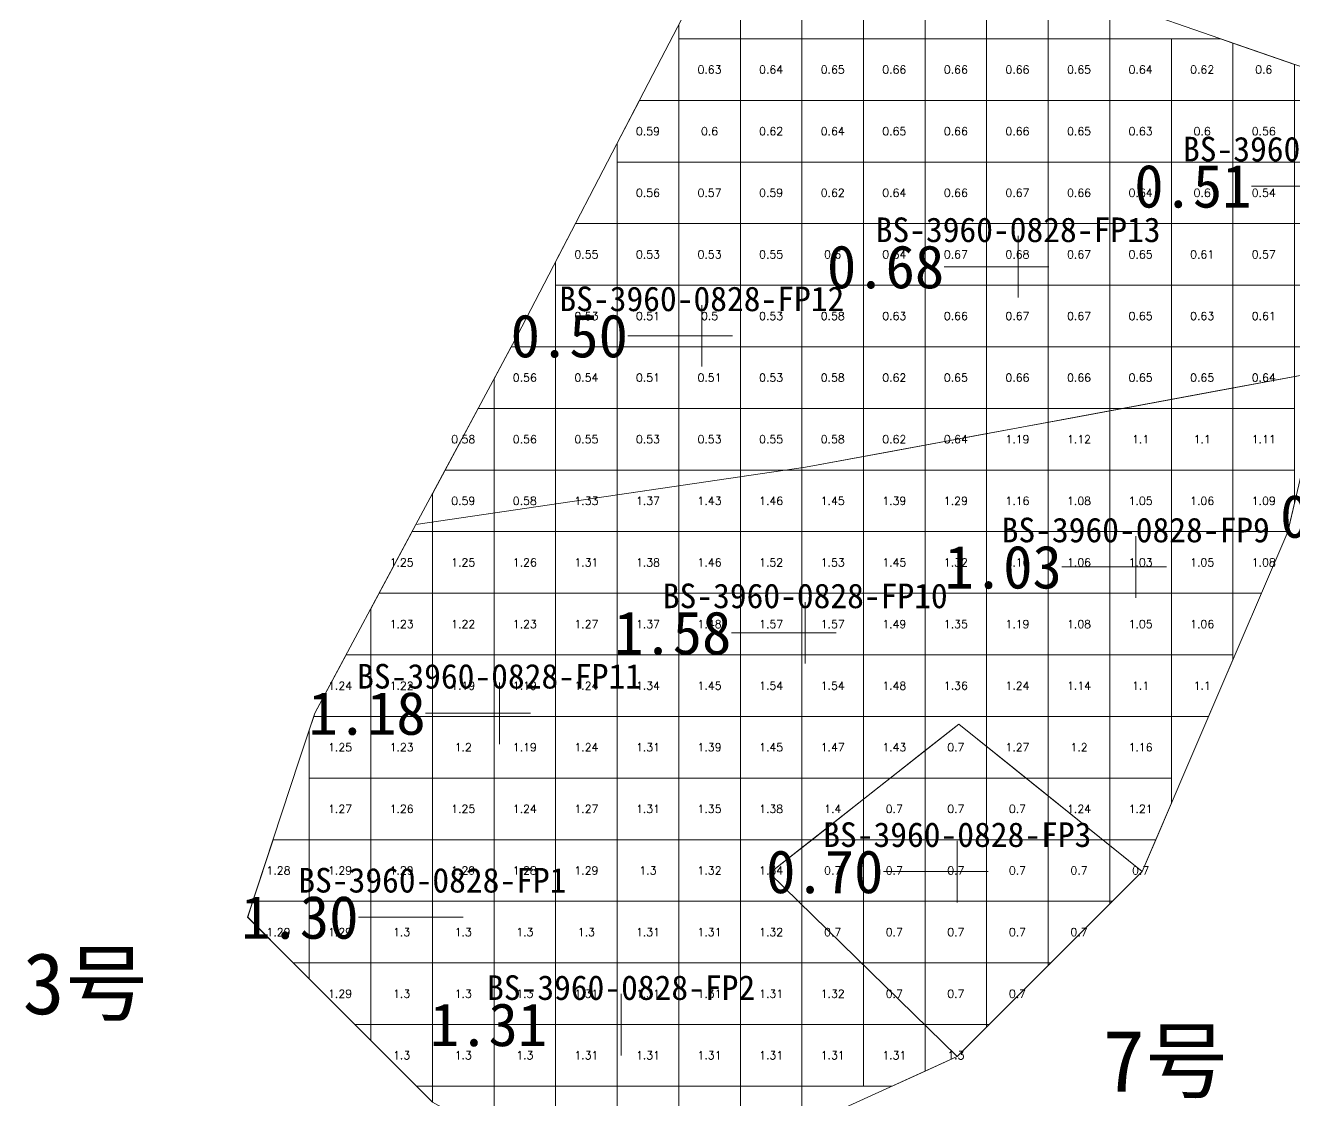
# Model space of a CAD drawing. Header units: inches. Extents: x 470023 to 470064.9, y 4349671.7 to 4349749.2.
# Drawn here: x 470026.48 to 470047.09, y 4349686.4 to 4349703.85 of the extents above; entities that cross this region are included whole.
import ezdxf
from ezdxf.enums import TextEntityAlignment as Align

# ---------------------------------------------------------------- set-up
doc = ezdxf.new("R2010")
doc.units = ezdxf.units.IN
doc.header["$MEASUREMENT"] = 0
for name, color, linetype, lineweight in [('0.500-1.000', 7, 'Continuous', 0), ('1.000-1.500', 7, 'Continuous', 0), ('孔口文字', 7, 'Continuous', 0), ('点', 7, 'Continuous', 0), ('爆区方格网', 7, 'Continuous', 0), ('线条', 7, 'Continuous', 0), ('钻孔', 7, 'Continuous', 0)]:
    doc.layers.add(name, color=color, linetype=linetype, lineweight=lineweight)
doc.styles.add('3dmine_textStyle_1', font='txt.shx', dxfattribs={"height": 1, "bigfont": 'gbcbig.shx'})
doc.styles.add('3dmine_textStyle_3', font='宋体.ttf', dxfattribs={"height": 1})
doc.styles.add('3dmine_textStyle_4', font='simsunb.ttf', dxfattribs={"height": 1})

msp = doc.modelspace()

# ---------------------------------------------------------------- hatches: boundary and pattern name
at = {"layer": '钻孔', "linetype": 'Continuous', "lineweight": 0, "true_color": 0x00ffff, "extrusion": (0, 1, 0)}
for points in [[(-470043.6, 3949.555), (-470042.6, 3949.555), (-470042.6, 3960.555), (-470043.6, 3960.555)], [(-470038.464, 3949.621), (-470037.464, 3949.621), (-470037.464, 3960.621), (-470038.464, 3960.621)], [(-470042.612, 3949.979), (-470041.612, 3949.979), (-470041.612, 3960.979), (-470042.612, 3960.979)]]:
    msp.add_hatch(color=4, dxfattribs=at).paths.add_polyline_path(points, flags=0)
at = {"layer": '钻孔', "linetype": 'Continuous', "lineweight": 0, "true_color": 0x0000ff, "extrusion": (0, 1, 0)}
for points in [[(-470045.51, 3949.514), (-470044.51, 3949.514), (-470044.51, 3960.514), (-470045.51, 3960.514)], [(-470035.179, 3949.681), (-470034.179, 3949.681), (-470034.179, 3960.681), (-470035.179, 3960.681)], [(-470034.088, 3949.916), (-470033.088, 3949.916), (-470033.088, 3960.916), (-470034.088, 3960.916)], [(-470037.153, 3949.948), (-470036.153, 3949.948), (-470036.153, 3961.948), (-470037.153, 3961.948)]]:
    msp.add_hatch(color=5, dxfattribs=at).paths.add_polyline_path(points, flags=0)
at = {"layer": '钻孔', "linetype": 'Continuous', "lineweight": 0, "true_color": 0xff0000, "extrusion": (0, 1, 0)}
msp.add_hatch(color=1, dxfattribs=at).paths.add_polyline_path([(-470040.143, 3949.673), (-470039.143, 3949.673), (-470039.143, 3960.673), (-470040.143, 3960.673)], flags=0)

# ---------------------------------------------------------------- linework, layer by layer
at = {"layer": '0.500-1.000', "color": 4, "linetype": 'Continuous', "lineweight": 0, "true_color": 0x00ffff}
for points in [[(470047.591, 4349698.243), (470045.798, 4349697.911), (470040.563, 4349696.941), (470039.145, 4349696.679), (470032.822, 4349695.749), (470034.464, 4349698.812), (470036.669, 4349703.056), (470037.598, 4349704.846), (470040.595, 4349706.764), (470042.614, 4349704.766), (470044.623, 4349704.07), (470047.533, 4349703.062)], [(470044.612, 4349690.115), (470041.612, 4349687.115), (470038.562, 4349690.088), (470041.636, 4349692.51), (470044.612, 4349690.115)]]:
    msp.add_lwpolyline(points, dxfattribs=at)
at = {"layer": '1.000-1.500', "color": 5, "linetype": 'Continuous', "lineweight": 0, "true_color": 0x0000ff}
msp.add_lwpolyline([(470046.98, 4349695.628), (470045.796, 4349692.872), (470044.612, 4349690.115), (470042.341, 4349691.943), (470041.636, 4349692.51), (470038.796, 4349690.272), (470038.562, 4349690.088), (470041.612, 4349687.115), (470036.153, 4349684.632), (470033.331, 4349686.237), (470033.088, 4349686.375), (470030.088, 4349689.375), (470030.927, 4349691.922), (470031.179, 4349692.686), (470032.822, 4349695.749), (470035.908, 4349696.203), (470039.145, 4349696.679), (470041.317, 4349697.081), (470041.949, 4349697.198), (470043.368, 4349697.461), (470047.591, 4349698.243), (470046.98, 4349695.628)], dxfattribs=at)
at = {"layer": '点', "color": 138, "linetype": 'Continuous', "lineweight": 0, "true_color": 0x004c4c}
for points, elevation in [([(470042.6, 4349699.433), (470042.6, 4349700.433)], 3960.555), ([(470043.1, 4349699.933), (470042.1, 4349699.933)], 3960.555), ([(470037.464, 4349698.312), (470037.464, 4349699.312)], 3960.621), ([(470037.964, 4349698.812), (470036.964, 4349698.812)], 3960.621), ([(470044.51, 4349694.56), (470044.51, 4349695.56)], 3960.514), ([(470045.01, 4349695.06), (470044.01, 4349695.06)], 3960.514), ([(470039.143, 4349693.491), (470039.143, 4349694.491)], 3960.673), ([(470039.643, 4349693.991), (470038.643, 4349693.991)], 3960.673), ([(470034.179, 4349692.186), (470034.179, 4349693.186)], 3960.681), ([(470034.679, 4349692.686), (470033.679, 4349692.686)], 3960.681), ([(470041.612, 4349689.615), (470041.612, 4349690.615)], 3960.979), ([(470042.112, 4349690.115), (470041.112, 4349690.115)], 3960.979), ([(470033.088, 4349688.875), (470033.088, 4349689.875)], 3960.916), ([(470033.588, 4349689.375), (470032.588, 4349689.375)], 3960.916), ([(470036.153, 4349687.132), (470036.153, 4349688.132)], 3961.948), ([(470036.653, 4349687.632), (470035.653, 4349687.632)], 3961.948)]:
    msp.add_lwpolyline(points, dxfattribs=dict(at, elevation=elevation))
at = {"layer": '爆区方格网', "color": 4, "linetype": 'Continuous', "lineweight": 0, "true_color": 0x00ffff}
for points, elevation in [([(470038.089, 4349703.633), (470037.089, 4349703.633), (470037.089, 4349703.866), (470037.487, 4349704.633), (470038.089, 4349704.633), (470038.089, 4349703.633)], 3960.677), ([(470039.089, 4349703.633), (470038.089, 4349703.633), (470038.089, 4349704.633), (470039.089, 4349704.633), (470039.089, 4349703.633)], 3960.677), ([(470040.089, 4349703.633), (470039.089, 4349703.633), (470039.089, 4349704.633), (470040.089, 4349704.633), (470040.089, 4349703.633)], 3960.677), ([(470041.089, 4349703.633), (470040.089, 4349703.633), (470040.089, 4349704.633), (470041.089, 4349704.633), (470041.089, 4349703.633)], 3960.677), ([(470042.089, 4349703.633), (470041.089, 4349703.633), (470041.089, 4349704.633), (470042.089, 4349704.633), (470042.089, 4349703.633)], 3960.677), ([(470043.089, 4349704.601), (470043.089, 4349703.633), (470042.089, 4349703.633), (470042.089, 4349704.633), (470042.997, 4349704.633), (470043.089, 4349704.601)], 3960.677), ([(470044.089, 4349704.255), (470044.089, 4349703.633), (470043.089, 4349703.633), (470043.089, 4349704.601), (470044.089, 4349704.255)], 3960.677), ([(470038.089, 4349702.633), (470037.089, 4349702.633), (470037.089, 4349703.633), (470038.089, 4349703.633), (470038.089, 4349702.633)], 3960.677), ([(470039.089, 4349702.633), (470038.089, 4349702.633), (470038.089, 4349703.633), (470039.089, 4349703.633), (470039.089, 4349702.633)], 3960.677), ([(470040.089, 4349702.633), (470039.089, 4349702.633), (470039.089, 4349703.633), (470040.089, 4349703.633), (470040.089, 4349702.633)], 3960.677), ([(470041.089, 4349702.633), (470040.089, 4349702.633), (470040.089, 4349703.633), (470041.089, 4349703.633), (470041.089, 4349702.633)], 3960.677), ([(470042.089, 4349702.633), (470041.089, 4349702.633), (470041.089, 4349703.633), (470042.089, 4349703.633), (470042.089, 4349702.633)], 3960.677), ([(470043.089, 4349702.633), (470042.089, 4349702.633), (470042.089, 4349703.633), (470043.089, 4349703.633), (470043.089, 4349702.633)], 3960.677), ([(470044.089, 4349702.633), (470043.089, 4349702.633), (470043.089, 4349703.633), (470044.089, 4349703.633), (470044.089, 4349702.633)], 3960.677), ([(470045.089, 4349702.633), (470044.089, 4349702.633), (470044.089, 4349703.633), (470045.089, 4349703.633), (470045.089, 4349702.633)], 3960.677), ([(470046.089, 4349703.562), (470046.089, 4349702.633), (470045.089, 4349702.633), (470045.089, 4349703.633), (470045.884, 4349703.633), (470046.089, 4349703.562)], 3960.677), ([(470047.089, 4349703.215), (470047.089, 4349702.633), (470046.089, 4349702.633), (470046.089, 4349703.562), (470047.089, 4349703.215)], 3960.677), ([(470037.089, 4349701.633), (470036.089, 4349701.633), (470036.089, 4349701.94), (470036.449, 4349702.633), (470037.089, 4349702.633), (470037.089, 4349701.633)], 3960.677), ([(470038.089, 4349701.633), (470037.089, 4349701.633), (470037.089, 4349702.633), (470038.089, 4349702.633), (470038.089, 4349701.633)], 3960.677), ([(470039.089, 4349701.633), (470038.089, 4349701.633), (470038.089, 4349702.633), (470039.089, 4349702.633), (470039.089, 4349701.633)], 3960.677), ([(470040.089, 4349701.633), (470039.089, 4349701.633), (470039.089, 4349702.633), (470040.089, 4349702.633), (470040.089, 4349701.633)], 3960.677), ([(470041.089, 4349701.633), (470040.089, 4349701.633), (470040.089, 4349702.633), (470041.089, 4349702.633), (470041.089, 4349701.633)], 3960.677), ([(470042.089, 4349701.633), (470041.089, 4349701.633), (470041.089, 4349702.633), (470042.089, 4349702.633), (470042.089, 4349701.633)], 3960.677), ([(470043.089, 4349701.633), (470042.089, 4349701.633), (470042.089, 4349702.633), (470043.089, 4349702.633), (470043.089, 4349701.633)], 3960.677), ([(470044.089, 4349701.633), (470043.089, 4349701.633), (470043.089, 4349702.633), (470044.089, 4349702.633), (470044.089, 4349701.633)], 3960.677), ([(470045.089, 4349701.633), (470044.089, 4349701.633), (470044.089, 4349702.633), (470045.089, 4349702.633), (470045.089, 4349701.633)], 3960.677), ([(470046.089, 4349701.633), (470045.089, 4349701.633), (470045.089, 4349702.633), (470046.089, 4349702.633), (470046.089, 4349701.633)], 3960.677), ([(470047.089, 4349701.633), (470046.089, 4349701.633), (470046.089, 4349702.633), (470047.089, 4349702.633), (470047.089, 4349701.633)], 3960.677), ([(470048.089, 4349701.633), (470047.089, 4349701.633), (470047.089, 4349702.633), (470048.089, 4349702.633), (470048.089, 4349701.633)], 3960.677), ([(470037.089, 4349700.633), (470036.089, 4349700.633), (470036.089, 4349701.633), (470037.089, 4349701.633), (470037.089, 4349700.633)], 3960.677), ([(470038.089, 4349700.633), (470037.089, 4349700.633), (470037.089, 4349701.633), (470038.089, 4349701.633), (470038.089, 4349700.633)], 3960.677), ([(470039.089, 4349700.633), (470038.089, 4349700.633), (470038.089, 4349701.633), (470039.089, 4349701.633), (470039.089, 4349700.633)], 3960.677), ([(470040.089, 4349700.633), (470039.089, 4349700.633), (470039.089, 4349701.633), (470040.089, 4349701.633), (470040.089, 4349700.633)], 3960.677), ([(470041.089, 4349700.633), (470040.089, 4349700.633), (470040.089, 4349701.633), (470041.089, 4349701.633), (470041.089, 4349700.633)], 3960.677), ([(470042.089, 4349700.633), (470041.089, 4349700.633), (470041.089, 4349701.633), (470042.089, 4349701.633), (470042.089, 4349700.633)], 3960.677), ([(470043.089, 4349700.633), (470042.089, 4349700.633), (470042.089, 4349701.633), (470043.089, 4349701.633), (470043.089, 4349700.633)], 3960.677), ([(470044.089, 4349700.633), (470043.089, 4349700.633), (470043.089, 4349701.633), (470044.089, 4349701.633), (470044.089, 4349700.633)], 3960.677), ([(470045.089, 4349700.633), (470044.089, 4349700.633), (470044.089, 4349701.633), (470045.089, 4349701.633), (470045.089, 4349700.633)], 3960.677), ([(470046.089, 4349700.633), (470045.089, 4349700.633), (470045.089, 4349701.633), (470046.089, 4349701.633), (470046.089, 4349700.633)], 3960.677), ([(470047.089, 4349700.633), (470046.089, 4349700.633), (470046.089, 4349701.633), (470047.089, 4349701.633), (470047.089, 4349700.633)], 3960.677), ([(470048.089, 4349700.633), (470047.089, 4349700.633), (470047.089, 4349701.633), (470048.089, 4349701.633), (470048.089, 4349700.633)], 3960.677), ([(470036.089, 4349699.633), (470035.089, 4349699.633), (470035.089, 4349700.015), (470035.41, 4349700.633), (470036.089, 4349700.633), (470036.089, 4349699.633)], 3960.677), ([(470037.089, 4349699.633), (470036.089, 4349699.633), (470036.089, 4349700.633), (470037.089, 4349700.633), (470037.089, 4349699.633)], 3960.677), ([(470038.089, 4349699.633), (470037.089, 4349699.633), (470037.089, 4349700.633), (470038.089, 4349700.633), (470038.089, 4349699.633)], 3960.677), ([(470039.089, 4349699.633), (470038.089, 4349699.633), (470038.089, 4349700.633), (470039.089, 4349700.633), (470039.089, 4349699.633)], 3960.677), ([(470040.089, 4349699.633), (470039.089, 4349699.633), (470039.089, 4349700.633), (470040.089, 4349700.633), (470040.089, 4349699.633)], 3960.677), ([(470041.089, 4349699.633), (470040.089, 4349699.633), (470040.089, 4349700.633), (470041.089, 4349700.633), (470041.089, 4349699.633)], 3960.677), ([(470042.089, 4349699.633), (470041.089, 4349699.633), (470041.089, 4349700.633), (470042.089, 4349700.633), (470042.089, 4349699.633)], 3960.677), ([(470043.089, 4349699.633), (470042.089, 4349699.633), (470042.089, 4349700.633), (470043.089, 4349700.633), (470043.089, 4349699.633)], 3960.677), ([(470044.089, 4349699.633), (470043.089, 4349699.633), (470043.089, 4349700.633), (470044.089, 4349700.633), (470044.089, 4349699.633)], 3960.677), ([(470045.089, 4349699.633), (470044.089, 4349699.633), (470044.089, 4349700.633), (470045.089, 4349700.633), (470045.089, 4349699.633)], 3960.677), ([(470046.089, 4349699.633), (470045.089, 4349699.633), (470045.089, 4349700.633), (470046.089, 4349700.633), (470046.089, 4349699.633)], 3960.677), ([(470047.089, 4349699.633), (470046.089, 4349699.633), (470046.089, 4349700.633), (470047.089, 4349700.633), (470047.089, 4349699.633)], 3960.677), ([(470048.089, 4349699.633), (470047.089, 4349699.633), (470047.089, 4349700.633), (470048.089, 4349700.633), (470048.089, 4349699.633)], 3960.677), ([(470036.089, 4349698.633), (470035.089, 4349698.633), (470035.089, 4349699.633), (470036.089, 4349699.633), (470036.089, 4349698.633)], 3960.677), ([(470037.089, 4349698.633), (470036.089, 4349698.633), (470036.089, 4349699.633), (470037.089, 4349699.633), (470037.089, 4349698.633)], 3960.677), ([(470038.089, 4349698.633), (470037.089, 4349698.633), (470037.089, 4349699.633), (470038.089, 4349699.633), (470038.089, 4349698.633)], 3960.677), ([(470039.089, 4349698.633), (470038.089, 4349698.633), (470038.089, 4349699.633), (470039.089, 4349699.633), (470039.089, 4349698.633)], 3960.677), ([(470040.089, 4349698.633), (470039.089, 4349698.633), (470039.089, 4349699.633), (470040.089, 4349699.633), (470040.089, 4349698.633)], 3960.677), ([(470041.089, 4349698.633), (470040.089, 4349698.633), (470040.089, 4349699.633), (470041.089, 4349699.633), (470041.089, 4349698.633)], 3960.677), ([(470042.089, 4349698.633), (470041.089, 4349698.633), (470041.089, 4349699.633), (470042.089, 4349699.633), (470042.089, 4349698.633)], 3960.677), ([(470043.089, 4349698.633), (470042.089, 4349698.633), (470042.089, 4349699.633), (470043.089, 4349699.633), (470043.089, 4349698.633)], 3960.677), ([(470044.089, 4349698.633), (470043.089, 4349698.633), (470043.089, 4349699.633), (470044.089, 4349699.633), (470044.089, 4349698.633)], 3960.677), ([(470045.089, 4349698.633), (470044.089, 4349698.633), (470044.089, 4349699.633), (470045.089, 4349699.633), (470045.089, 4349698.633)], 3960.677), ([(470046.089, 4349698.633), (470045.089, 4349698.633), (470045.089, 4349699.633), (470046.089, 4349699.633), (470046.089, 4349698.633)], 3960.677), ([(470047.089, 4349698.633), (470046.089, 4349698.633), (470046.089, 4349699.633), (470047.089, 4349699.633), (470047.089, 4349698.633)], 3960.677), ([(470048.089, 4349698.633), (470047.089, 4349698.633), (470047.089, 4349699.633), (470048.089, 4349699.633), (470048.089, 4349698.633)], 3960.677), ([(470035.089, 4349697.633), (470034.089, 4349697.633), (470034.089, 4349698.112), (470034.368, 4349698.633), (470035.089, 4349698.633), (470035.089, 4349697.633)], 3960.677), ([(470036.089, 4349697.633), (470035.089, 4349697.633), (470035.089, 4349698.633), (470036.089, 4349698.633), (470036.089, 4349697.633)], 3960.677), ([(470037.089, 4349697.633), (470036.089, 4349697.633), (470036.089, 4349698.633), (470037.089, 4349698.633), (470037.089, 4349697.633)], 3960.677), ([(470038.089, 4349697.633), (470037.089, 4349697.633), (470037.089, 4349698.633), (470038.089, 4349698.633), (470038.089, 4349697.633)], 3960.677), ([(470039.089, 4349697.633), (470038.089, 4349697.633), (470038.089, 4349698.633), (470039.089, 4349698.633), (470039.089, 4349697.633)], 3960.677), ([(470040.089, 4349697.633), (470039.089, 4349697.633), (470039.089, 4349698.633), (470040.089, 4349698.633), (470040.089, 4349697.633)], 3960.677), ([(470041.089, 4349697.633), (470040.089, 4349697.633), (470040.089, 4349698.633), (470041.089, 4349698.633), (470041.089, 4349697.633)], 3960.677), ([(470042.089, 4349697.633), (470041.089, 4349697.633), (470041.089, 4349698.633), (470042.089, 4349698.633), (470042.089, 4349697.633)], 3960.677), ([(470043.089, 4349697.633), (470042.089, 4349697.633), (470042.089, 4349698.633), (470043.089, 4349698.633), (470043.089, 4349697.633)], 3960.677), ([(470044.089, 4349697.633), (470043.089, 4349697.633), (470043.089, 4349698.633), (470044.089, 4349698.633), (470044.089, 4349697.633)], 3960.677), ([(470045.089, 4349697.633), (470044.089, 4349697.633), (470044.089, 4349698.633), (470045.089, 4349698.633), (470045.089, 4349697.633)], 3960.677), ([(470046.089, 4349697.633), (470045.089, 4349697.633), (470045.089, 4349698.633), (470046.089, 4349698.633), (470046.089, 4349697.633)], 3960.677), ([(470047.089, 4349697.633), (470046.089, 4349697.633), (470046.089, 4349698.633), (470047.089, 4349698.633), (470047.089, 4349697.633)], 3960.677), ([(470034.089, 4349696.633), (470033.296, 4349696.633), (470033.832, 4349697.633), (470034.089, 4349697.633), (470034.089, 4349696.633)], 3960.677), ([(470035.089, 4349696.633), (470034.089, 4349696.633), (470034.089, 4349697.633), (470035.089, 4349697.633), (470035.089, 4349696.633)], 3960.677), ([(470036.089, 4349696.633), (470035.089, 4349696.633), (470035.089, 4349697.633), (470036.089, 4349697.633), (470036.089, 4349696.633)], 3960.677), ([(470037.089, 4349696.633), (470036.089, 4349696.633), (470036.089, 4349697.633), (470037.089, 4349697.633), (470037.089, 4349696.633)], 3960.677), ([(470038.089, 4349696.633), (470037.089, 4349696.633), (470037.089, 4349697.633), (470038.089, 4349697.633), (470038.089, 4349696.633)], 3960.677), ([(470039.089, 4349696.633), (470038.089, 4349696.633), (470038.089, 4349697.633), (470039.089, 4349697.633), (470039.089, 4349696.633)], 3960.677), ([(470040.089, 4349696.633), (470039.089, 4349696.633), (470039.089, 4349697.633), (470040.089, 4349697.633), (470040.089, 4349696.633)], 3960.677), ([(470041.089, 4349696.633), (470040.089, 4349696.633), (470040.089, 4349697.633), (470041.089, 4349697.633), (470041.089, 4349696.633)], 3960.677), ([(470042.089, 4349696.633), (470041.089, 4349696.633), (470041.089, 4349697.633), (470042.089, 4349697.633), (470042.089, 4349696.633)], 3960.677), ([(470034.089, 4349695.633), (470033.089, 4349695.633), (470033.089, 4349696.247), (470033.296, 4349696.633), (470034.089, 4349696.633), (470034.089, 4349695.633)], 3960.677), ([(470035.089, 4349695.633), (470034.089, 4349695.633), (470034.089, 4349696.633), (470035.089, 4349696.633), (470035.089, 4349695.633)], 3960.677), ([(470042.089, 4349691.633), (470041.089, 4349691.633), (470041.089, 4349692.079), (470041.636, 4349692.51), (470041.089, 4349692.079), (470041.089, 4349692.633), (470042.089, 4349692.633), (470042.089, 4349691.633)], 3960.979), ([(470040.089, 4349691.291), (470040.089, 4349691.633), (470040.523, 4349691.633), (470040.089, 4349691.291)], 3960.979), ([(470041.089, 4349690.633), (470040.089, 4349690.633), (470040.089, 4349691.291), (470040.523, 4349691.633), (470041.089, 4349691.633), (470041.089, 4349690.633)], 3960.979), ([(470042.089, 4349690.633), (470041.089, 4349690.633), (470041.089, 4349691.633), (470042.089, 4349691.633), (470042.089, 4349690.633)], 3960.979), ([(470043.089, 4349690.633), (470042.089, 4349690.633), (470042.089, 4349691.633), (470043.089, 4349691.633), (470043.089, 4349690.633)], 3960.979), ([(470039.089, 4349690.503), (470039.089, 4349690.633), (470039.254, 4349690.633), (470039.089, 4349690.503)], 3960.979), ([(470040.089, 4349689.633), (470039.089, 4349689.633), (470039.089, 4349690.503), (470039.254, 4349690.633), (470040.089, 4349690.633), (470040.089, 4349689.633)], 3960.979), ([(470041.089, 4349689.633), (470040.089, 4349689.633), (470040.089, 4349690.633), (470041.089, 4349690.633), (470041.089, 4349689.633)], 3960.979), ([(470042.089, 4349689.633), (470041.089, 4349689.633), (470041.089, 4349690.633), (470042.089, 4349690.633), (470042.089, 4349689.633)], 3960.979), ([(470043.089, 4349689.633), (470042.089, 4349689.633), (470042.089, 4349690.633), (470043.089, 4349690.633), (470043.089, 4349689.633)], 3960.979), ([(470044.089, 4349689.633), (470043.089, 4349689.633), (470043.089, 4349690.633), (470044.089, 4349690.633), (470044.089, 4349689.633)], 3960.979), ([(470044.612, 4349690.115), (470044.13, 4349689.633), (470044.089, 4349689.633), (470044.089, 4349690.633), (470044.834, 4349690.633), (470044.612, 4349690.115)], 3960.979), ([(470040.089, 4349688.633), (470039.089, 4349688.633), (470039.089, 4349689.633), (470040.089, 4349689.633), (470040.089, 4349688.633)], 3960.979), ([(470041.089, 4349688.633), (470040.089, 4349688.633), (470040.089, 4349689.633), (470041.089, 4349689.633), (470041.089, 4349688.633)], 3960.979), ([(470042.089, 4349688.633), (470041.089, 4349688.633), (470041.089, 4349689.633), (470042.089, 4349689.633), (470042.089, 4349688.633)], 3960.979), ([(470043.089, 4349688.633), (470042.089, 4349688.633), (470042.089, 4349689.633), (470043.089, 4349689.633), (470043.089, 4349688.633)], 3960.979), ([(470044.089, 4349689.592), (470043.13, 4349688.633), (470043.089, 4349688.633), (470043.089, 4349689.633), (470044.089, 4349689.633), (470044.089, 4349689.592)], 3960.979), ([(470041.089, 4349687.633), (470040.089, 4349687.633), (470040.089, 4349688.633), (470041.089, 4349688.633), (470041.089, 4349687.633)], 3960.979), ([(470042.089, 4349687.633), (470041.089, 4349687.633), (470041.089, 4349688.633), (470042.089, 4349688.633), (470042.089, 4349687.633)], 3960.979), ([(470043.089, 4349688.592), (470042.13, 4349687.633), (470042.089, 4349687.633), (470042.089, 4349688.633), (470043.089, 4349688.633), (470043.089, 4349688.592)], 3960.979)]:
    msp.add_lwpolyline(points, dxfattribs=dict(at, elevation=elevation))
at = {"layer": '爆区方格网', "color": 5, "linetype": 'Continuous', "lineweight": 0, "true_color": 0x0000ff, "elevation": 3960.514}
for points in [[(470043.089, 4349696.633), (470042.089, 4349696.633), (470042.089, 4349697.633), (470043.089, 4349697.633), (470043.089, 4349696.633)], [(470044.089, 4349696.633), (470043.089, 4349696.633), (470043.089, 4349697.633), (470044.089, 4349697.633), (470044.089, 4349696.633)], [(470045.089, 4349696.633), (470044.089, 4349696.633), (470044.089, 4349697.633), (470045.089, 4349697.633), (470045.089, 4349696.633)], [(470046.089, 4349696.633), (470045.089, 4349696.633), (470045.089, 4349697.633), (470046.089, 4349697.633), (470046.089, 4349696.633)], [(470047.089, 4349696.633), (470046.089, 4349696.633), (470046.089, 4349697.633), (470047.089, 4349697.633), (470047.089, 4349696.633)], [(470036.089, 4349695.633), (470035.089, 4349695.633), (470035.089, 4349696.633), (470036.089, 4349696.633), (470036.089, 4349695.633)], [(470037.089, 4349695.633), (470036.089, 4349695.633), (470036.089, 4349696.633), (470037.089, 4349696.633), (470037.089, 4349695.633)], [(470038.089, 4349695.633), (470037.089, 4349695.633), (470037.089, 4349696.633), (470038.089, 4349696.633), (470038.089, 4349695.633)], [(470039.089, 4349695.633), (470038.089, 4349695.633), (470038.089, 4349696.633), (470039.089, 4349696.633), (470039.089, 4349695.633)], [(470040.089, 4349695.633), (470039.089, 4349695.633), (470039.089, 4349696.633), (470040.089, 4349696.633), (470040.089, 4349695.633)], [(470041.089, 4349695.633), (470040.089, 4349695.633), (470040.089, 4349696.633), (470041.089, 4349696.633), (470041.089, 4349695.633)], [(470042.089, 4349695.633), (470041.089, 4349695.633), (470041.089, 4349696.633), (470042.089, 4349696.633), (470042.089, 4349695.633)], [(470043.089, 4349695.633), (470042.089, 4349695.633), (470042.089, 4349696.633), (470043.089, 4349696.633), (470043.089, 4349695.633)], [(470044.089, 4349695.633), (470043.089, 4349695.633), (470043.089, 4349696.633), (470044.089, 4349696.633), (470044.089, 4349695.633)], [(470045.089, 4349695.633), (470044.089, 4349695.633), (470044.089, 4349696.633), (470045.089, 4349696.633), (470045.089, 4349695.633)], [(470046.089, 4349695.633), (470045.089, 4349695.633), (470045.089, 4349696.633), (470046.089, 4349696.633), (470046.089, 4349695.633)], [(470047.089, 4349696.093), (470046.982, 4349695.633), (470046.089, 4349695.633), (470046.089, 4349696.633), (470047.089, 4349696.633), (470047.089, 4349696.093)], [(470033.089, 4349694.633), (470032.223, 4349694.633), (470032.759, 4349695.633), (470033.089, 4349695.633), (470033.089, 4349694.633)], [(470034.089, 4349694.633), (470033.089, 4349694.633), (470033.089, 4349695.633), (470034.089, 4349695.633), (470034.089, 4349694.633)], [(470035.089, 4349694.633), (470034.089, 4349694.633), (470034.089, 4349695.633), (470035.089, 4349695.633), (470035.089, 4349694.633)], [(470036.089, 4349694.633), (470035.089, 4349694.633), (470035.089, 4349695.633), (470036.089, 4349695.633), (470036.089, 4349694.633)], [(470037.089, 4349694.633), (470036.089, 4349694.633), (470036.089, 4349695.633), (470037.089, 4349695.633), (470037.089, 4349694.633)], [(470038.089, 4349694.633), (470037.089, 4349694.633), (470037.089, 4349695.633), (470038.089, 4349695.633), (470038.089, 4349694.633)], [(470039.089, 4349694.633), (470038.089, 4349694.633), (470038.089, 4349695.633), (470039.089, 4349695.633), (470039.089, 4349694.633)], [(470040.089, 4349694.633), (470039.089, 4349694.633), (470039.089, 4349695.633), (470040.089, 4349695.633), (470040.089, 4349694.633)], [(470041.089, 4349694.633), (470040.089, 4349694.633), (470040.089, 4349695.633), (470041.089, 4349695.633), (470041.089, 4349694.633)], [(470042.089, 4349694.633), (470041.089, 4349694.633), (470041.089, 4349695.633), (470042.089, 4349695.633), (470042.089, 4349694.633)], [(470043.089, 4349694.633), (470042.089, 4349694.633), (470042.089, 4349695.633), (470043.089, 4349695.633), (470043.089, 4349694.633)], [(470044.089, 4349694.633), (470043.089, 4349694.633), (470043.089, 4349695.633), (470044.089, 4349695.633), (470044.089, 4349694.633)], [(470045.089, 4349694.633), (470044.089, 4349694.633), (470044.089, 4349695.633), (470045.089, 4349695.633), (470045.089, 4349694.633)], [(470046.089, 4349694.633), (470045.089, 4349694.633), (470045.089, 4349695.633), (470046.089, 4349695.633), (470046.089, 4349694.633)], [(470046.98, 4349695.628), (470046.553, 4349694.633), (470046.089, 4349694.633), (470046.089, 4349695.633), (470046.982, 4349695.633), (470046.98, 4349695.628)], [(470033.089, 4349693.633), (470032.089, 4349693.633), (470032.089, 4349694.383), (470032.223, 4349694.633), (470033.089, 4349694.633), (470033.089, 4349693.633)], [(470034.089, 4349693.633), (470033.089, 4349693.633), (470033.089, 4349694.633), (470034.089, 4349694.633), (470034.089, 4349693.633)], [(470035.089, 4349693.633), (470034.089, 4349693.633), (470034.089, 4349694.633), (470035.089, 4349694.633), (470035.089, 4349693.633)], [(470036.089, 4349693.633), (470035.089, 4349693.633), (470035.089, 4349694.633), (470036.089, 4349694.633), (470036.089, 4349693.633)], [(470037.089, 4349693.633), (470036.089, 4349693.633), (470036.089, 4349694.633), (470037.089, 4349694.633), (470037.089, 4349693.633)], [(470038.089, 4349693.633), (470037.089, 4349693.633), (470037.089, 4349694.633), (470038.089, 4349694.633), (470038.089, 4349693.633)], [(470039.089, 4349693.633), (470038.089, 4349693.633), (470038.089, 4349694.633), (470039.089, 4349694.633), (470039.089, 4349693.633)], [(470040.089, 4349693.633), (470039.089, 4349693.633), (470039.089, 4349694.633), (470040.089, 4349694.633), (470040.089, 4349693.633)], [(470041.089, 4349693.633), (470040.089, 4349693.633), (470040.089, 4349694.633), (470041.089, 4349694.633), (470041.089, 4349693.633)], [(470042.089, 4349693.633), (470041.089, 4349693.633), (470041.089, 4349694.633), (470042.089, 4349694.633), (470042.089, 4349693.633)], [(470043.089, 4349693.633), (470042.089, 4349693.633), (470042.089, 4349694.633), (470043.089, 4349694.633), (470043.089, 4349693.633)], [(470044.089, 4349693.633), (470043.089, 4349693.633), (470043.089, 4349694.633), (470044.089, 4349694.633), (470044.089, 4349693.633)], [(470045.089, 4349693.633), (470044.089, 4349693.633), (470044.089, 4349694.633), (470045.089, 4349694.633), (470045.089, 4349693.633)], [(470046.089, 4349693.633), (470045.089, 4349693.633), (470045.089, 4349694.633), (470046.089, 4349694.633), (470046.089, 4349693.633)], [(470032.089, 4349692.633), (470031.162, 4349692.633), (470031.179, 4349692.686), (470031.687, 4349693.633), (470032.089, 4349693.633), (470032.089, 4349692.633)], [(470033.089, 4349692.633), (470032.089, 4349692.633), (470032.089, 4349693.633), (470033.089, 4349693.633), (470033.089, 4349692.633)], [(470034.089, 4349692.633), (470033.089, 4349692.633), (470033.089, 4349693.633), (470034.089, 4349693.633), (470034.089, 4349692.633)], [(470035.089, 4349692.633), (470034.089, 4349692.633), (470034.089, 4349693.633), (470035.089, 4349693.633), (470035.089, 4349692.633)], [(470036.089, 4349692.633), (470035.089, 4349692.633), (470035.089, 4349693.633), (470036.089, 4349693.633), (470036.089, 4349692.633)], [(470037.089, 4349692.633), (470036.089, 4349692.633), (470036.089, 4349693.633), (470037.089, 4349693.633), (470037.089, 4349692.633)], [(470038.089, 4349692.633), (470037.089, 4349692.633), (470037.089, 4349693.633), (470038.089, 4349693.633), (470038.089, 4349692.633)], [(470039.089, 4349692.633), (470038.089, 4349692.633), (470038.089, 4349693.633), (470039.089, 4349693.633), (470039.089, 4349692.633)], [(470040.089, 4349692.633), (470039.089, 4349692.633), (470039.089, 4349693.633), (470040.089, 4349693.633), (470040.089, 4349692.633)], [(470041.089, 4349692.633), (470040.089, 4349692.633), (470040.089, 4349693.633), (470041.089, 4349693.633), (470041.089, 4349692.633)], [(470042.089, 4349692.633), (470041.089, 4349692.633), (470041.089, 4349693.633), (470042.089, 4349693.633), (470042.089, 4349692.633)], [(470043.089, 4349692.633), (470042.089, 4349692.633), (470042.089, 4349693.633), (470043.089, 4349693.633), (470043.089, 4349692.633)], [(470044.089, 4349692.633), (470043.089, 4349692.633), (470043.089, 4349693.633), (470044.089, 4349693.633), (470044.089, 4349692.633)], [(470045.089, 4349692.633), (470044.089, 4349692.633), (470044.089, 4349693.633), (470045.089, 4349693.633), (470045.089, 4349692.633)], [(470046.089, 4349693.553), (470045.796, 4349692.872), (470045.694, 4349692.633), (470045.089, 4349692.633), (470045.089, 4349693.633), (470046.089, 4349693.633), (470046.089, 4349693.553)], [(470032.089, 4349691.633), (470031.089, 4349691.633), (470031.089, 4349692.412), (470031.162, 4349692.633), (470032.089, 4349692.633), (470032.089, 4349691.633)], [(470033.089, 4349691.633), (470032.089, 4349691.633), (470032.089, 4349692.633), (470033.089, 4349692.633), (470033.089, 4349691.633)], [(470034.089, 4349691.633), (470033.089, 4349691.633), (470033.089, 4349692.633), (470034.089, 4349692.633), (470034.089, 4349691.633)], [(470035.089, 4349691.633), (470034.089, 4349691.633), (470034.089, 4349692.633), (470035.089, 4349692.633), (470035.089, 4349691.633)], [(470036.089, 4349691.633), (470035.089, 4349691.633), (470035.089, 4349692.633), (470036.089, 4349692.633), (470036.089, 4349691.633)], [(470037.089, 4349691.633), (470036.089, 4349691.633), (470036.089, 4349692.633), (470037.089, 4349692.633), (470037.089, 4349691.633)], [(470038.089, 4349691.633), (470037.089, 4349691.633), (470037.089, 4349692.633), (470038.089, 4349692.633), (470038.089, 4349691.633)], [(470039.089, 4349691.633), (470038.089, 4349691.633), (470038.089, 4349692.633), (470039.089, 4349692.633), (470039.089, 4349691.633)], [(470040.089, 4349691.633), (470039.089, 4349691.633), (470039.089, 4349692.633), (470040.089, 4349692.633), (470040.089, 4349691.633)], [(470041.089, 4349692.079), (470041.089, 4349692.079), (470040.523, 4349691.633), (470040.089, 4349691.633), (470040.089, 4349692.633), (470041.089, 4349692.633), (470041.089, 4349692.079)], [(470043.089, 4349691.633), (470042.089, 4349691.633), (470042.089, 4349692.633), (470043.089, 4349692.633), (470043.089, 4349691.633)], [(470044.089, 4349691.633), (470043.089, 4349691.633), (470043.089, 4349692.633), (470044.089, 4349692.633), (470044.089, 4349691.633)], [(470045.089, 4349691.633), (470044.089, 4349691.633), (470044.089, 4349692.633), (470045.089, 4349692.633), (470045.089, 4349691.633)], [(470041.089, 4349691.633), (470040.523, 4349691.633), (470041.089, 4349692.079), (470041.089, 4349691.633)], [(470032.089, 4349690.633), (470031.089, 4349690.633), (470031.089, 4349691.633), (470032.089, 4349691.633), (470032.089, 4349690.633)], [(470033.089, 4349690.633), (470032.089, 4349690.633), (470032.089, 4349691.633), (470033.089, 4349691.633), (470033.089, 4349690.633)], [(470034.089, 4349690.633), (470033.089, 4349690.633), (470033.089, 4349691.633), (470034.089, 4349691.633), (470034.089, 4349690.633)], [(470035.089, 4349690.633), (470034.089, 4349690.633), (470034.089, 4349691.633), (470035.089, 4349691.633), (470035.089, 4349690.633)], [(470036.089, 4349690.633), (470035.089, 4349690.633), (470035.089, 4349691.633), (470036.089, 4349691.633), (470036.089, 4349690.633)], [(470037.089, 4349690.633), (470036.089, 4349690.633), (470036.089, 4349691.633), (470037.089, 4349691.633), (470037.089, 4349690.633)], [(470038.089, 4349690.633), (470037.089, 4349690.633), (470037.089, 4349691.633), (470038.089, 4349691.633), (470038.089, 4349690.633)], [(470039.089, 4349690.633), (470038.089, 4349690.633), (470038.089, 4349691.633), (470039.089, 4349691.633), (470039.089, 4349690.633)], [(470040.089, 4349691.291), (470040.089, 4349691.291), (470039.254, 4349690.633), (470039.089, 4349690.633), (470039.089, 4349691.633), (470040.089, 4349691.633), (470040.089, 4349691.291)], [(470044.089, 4349690.633), (470043.089, 4349690.633), (470043.089, 4349691.633), (470044.089, 4349691.633), (470044.089, 4349690.633)], [(470045.089, 4349691.225), (470044.834, 4349690.633), (470044.089, 4349690.633), (470044.089, 4349691.633), (470045.089, 4349691.633), (470045.089, 4349691.225)], [(470040.089, 4349690.633), (470039.254, 4349690.633), (470040.089, 4349691.291), (470040.089, 4349690.633)], [(470031.089, 4349689.633), (470030.173, 4349689.633), (470030.503, 4349690.633), (470031.089, 4349690.633), (470031.089, 4349689.633)], [(470032.089, 4349689.633), (470031.089, 4349689.633), (470031.089, 4349690.633), (470032.089, 4349690.633), (470032.089, 4349689.633)], [(470033.089, 4349689.633), (470032.089, 4349689.633), (470032.089, 4349690.633), (470033.089, 4349690.633), (470033.089, 4349689.633)], [(470034.089, 4349689.633), (470033.089, 4349689.633), (470033.089, 4349690.633), (470034.089, 4349690.633), (470034.089, 4349689.633)], [(470035.089, 4349689.633), (470034.089, 4349689.633), (470034.089, 4349690.633), (470035.089, 4349690.633), (470035.089, 4349689.633)], [(470036.089, 4349689.633), (470035.089, 4349689.633), (470035.089, 4349690.633), (470036.089, 4349690.633), (470036.089, 4349689.633)], [(470037.089, 4349689.633), (470036.089, 4349689.633), (470036.089, 4349690.633), (470037.089, 4349690.633), (470037.089, 4349689.633)], [(470038.089, 4349689.633), (470037.089, 4349689.633), (470037.089, 4349690.633), (470038.089, 4349690.633), (470038.089, 4349689.633)], [(470039.089, 4349690.503), (470039.089, 4349690.503), (470038.562, 4349690.088), (470038.562, 4349690.088), (470038.562, 4349690.088), (470038.796, 4349690.272), (470039.089, 4349690.503), (470039.089, 4349689.633), (470038.089, 4349689.633), (470038.089, 4349690.633), (470039.089, 4349690.633), (470039.089, 4349690.503)], [(470031.089, 4349688.633), (470030.83, 4349688.633), (470030.089, 4349689.374), (470030.089, 4349689.378), (470030.173, 4349689.633), (470031.089, 4349689.633), (470031.089, 4349688.633)], [(470032.089, 4349688.633), (470031.089, 4349688.633), (470031.089, 4349689.633), (470032.089, 4349689.633), (470032.089, 4349688.633)], [(470033.089, 4349688.633), (470032.089, 4349688.633), (470032.089, 4349689.633), (470033.089, 4349689.633), (470033.089, 4349688.633)], [(470034.089, 4349688.633), (470033.089, 4349688.633), (470033.089, 4349689.633), (470034.089, 4349689.633), (470034.089, 4349688.633)], [(470035.089, 4349688.633), (470034.089, 4349688.633), (470034.089, 4349689.633), (470035.089, 4349689.633), (470035.089, 4349688.633)], [(470036.089, 4349688.633), (470035.089, 4349688.633), (470035.089, 4349689.633), (470036.089, 4349689.633), (470036.089, 4349688.633)], [(470037.089, 4349688.633), (470036.089, 4349688.633), (470036.089, 4349689.633), (470037.089, 4349689.633), (470037.089, 4349688.633)], [(470038.089, 4349688.633), (470037.089, 4349688.633), (470037.089, 4349689.633), (470038.089, 4349689.633), (470038.089, 4349688.633)], [(470039.089, 4349688.633), (470038.089, 4349688.633), (470038.089, 4349689.633), (470039.089, 4349689.633), (470039.089, 4349688.633)], [(470032.089, 4349687.633), (470031.83, 4349687.633), (470031.089, 4349688.374), (470031.089, 4349688.633), (470032.089, 4349688.633), (470032.089, 4349687.633)], [(470033.089, 4349687.633), (470032.089, 4349687.633), (470032.089, 4349688.633), (470033.089, 4349688.633), (470033.089, 4349687.633)], [(470034.089, 4349687.633), (470033.089, 4349687.633), (470033.089, 4349688.633), (470034.089, 4349688.633), (470034.089, 4349687.633)], [(470035.089, 4349687.633), (470034.089, 4349687.633), (470034.089, 4349688.633), (470035.089, 4349688.633), (470035.089, 4349687.633)], [(470036.089, 4349687.633), (470035.089, 4349687.633), (470035.089, 4349688.633), (470036.089, 4349688.633), (470036.089, 4349687.633)], [(470037.089, 4349687.633), (470036.089, 4349687.633), (470036.089, 4349688.633), (470037.089, 4349688.633), (470037.089, 4349687.633)], [(470038.089, 4349687.633), (470037.089, 4349687.633), (470037.089, 4349688.633), (470038.089, 4349688.633), (470038.089, 4349687.633)], [(470039.089, 4349687.633), (470038.089, 4349687.633), (470038.089, 4349688.633), (470039.089, 4349688.633), (470039.089, 4349687.633)], [(470040.089, 4349687.633), (470039.089, 4349687.633), (470039.089, 4349688.633), (470040.089, 4349688.633), (470040.089, 4349687.633)], [(470033.089, 4349686.633), (470032.83, 4349686.633), (470032.089, 4349687.374), (470032.089, 4349687.633), (470033.089, 4349687.633), (470033.089, 4349686.633)], [(470034.089, 4349686.633), (470033.089, 4349686.633), (470033.089, 4349687.633), (470034.089, 4349687.633), (470034.089, 4349686.633)], [(470035.089, 4349686.633), (470034.089, 4349686.633), (470034.089, 4349687.633), (470035.089, 4349687.633), (470035.089, 4349686.633)], [(470036.089, 4349686.633), (470035.089, 4349686.633), (470035.089, 4349687.633), (470036.089, 4349687.633), (470036.089, 4349686.633)], [(470037.089, 4349686.633), (470036.089, 4349686.633), (470036.089, 4349687.633), (470037.089, 4349687.633), (470037.089, 4349686.633)], [(470038.089, 4349686.633), (470037.089, 4349686.633), (470037.089, 4349687.633), (470038.089, 4349687.633), (470038.089, 4349686.633)], [(470039.089, 4349686.633), (470038.089, 4349686.633), (470038.089, 4349687.633), (470039.089, 4349687.633), (470039.089, 4349686.633)], [(470040.089, 4349686.633), (470039.089, 4349686.633), (470039.089, 4349687.633), (470040.089, 4349687.633), (470040.089, 4349686.633)], [(470041.089, 4349686.877), (470040.552, 4349686.633), (470040.089, 4349686.633), (470040.089, 4349687.633), (470041.089, 4349687.633), (470041.089, 4349686.877)], [(470042.089, 4349687.592), (470041.612, 4349687.115), (470041.089, 4349686.877), (470041.089, 4349687.633), (470042.089, 4349687.633), (470042.089, 4349687.592)], [(470034.089, 4349685.806), (470033.331, 4349686.237), (470033.089, 4349686.374), (470033.089, 4349686.633), (470034.089, 4349686.633), (470034.089, 4349685.806)], [(470035.089, 4349685.633), (470034.393, 4349685.633), (470034.089, 4349685.806), (470034.089, 4349686.633), (470035.089, 4349686.633), (470035.089, 4349685.633)], [(470036.089, 4349685.633), (470035.089, 4349685.633), (470035.089, 4349686.633), (470036.089, 4349686.633), (470036.089, 4349685.633)], [(470037.089, 4349685.633), (470036.089, 4349685.633), (470036.089, 4349686.633), (470037.089, 4349686.633), (470037.089, 4349685.633)], [(470038.089, 4349685.633), (470037.089, 4349685.633), (470037.089, 4349686.633), (470038.089, 4349686.633), (470038.089, 4349685.633)], [(470039.089, 4349685.967), (470038.353, 4349685.633), (470038.089, 4349685.633), (470038.089, 4349686.633), (470039.089, 4349686.633), (470039.089, 4349685.967)]]:
    msp.add_lwpolyline(points, dxfattribs=at)
at = {"layer": '线条', "color": 138, "linetype": 'Continuous', "lineweight": 0, "true_color": 0x004c4c}
for points, elevation in [([(470042.6, 4349699.933), (470042.6, 4349699.933), (470042.6, 4349699.933)], 3960.555), ([(470037.464, 4349698.812), (470037.464, 4349698.812), (470037.464, 4349698.812)], 3960.621), ([(470044.51, 4349695.06), (470044.51, 4349695.06), (470044.51, 4349695.06)], 3960.514), ([(470039.143, 4349693.991), (470039.143, 4349693.991), (470039.143, 4349693.991)], 3960.673), ([(470034.179, 4349692.686), (470034.179, 4349692.686), (470034.179, 4349692.686)], 3960.681), ([(470041.612, 4349690.115), (470041.612, 4349690.115), (470041.612, 4349690.115)], 3960.979), ([(470033.088, 4349689.375), (470033.088, 4349689.375), (470033.088, 4349689.375)], 3960.916), ([(470036.153, 4349687.632), (470036.153, 4349687.632), (470036.153, 4349687.632)], 3961.948)]:
    msp.add_lwpolyline(points, dxfattribs=dict(at, elevation=elevation))
at = {"layer": '钻孔', "color": 4, "linetype": 'Continuous', "lineweight": 0, "true_color": 0x00ffff}
for points, elevation in [([(470047.591, 4349701.243), (470046.391, 4349701.243)], 3960.555), ([(470047.591, 4349701.243), (470046.391, 4349701.243)], 3949.555), ([(470042.6, 4349699.933), (470041.4, 4349699.933)], 3960.555), ([(470042.6, 4349699.933), (470041.4, 4349699.933)], 3949.555), ([(470037.464, 4349698.812), (470036.264, 4349698.812)], 3960.621), ([(470037.464, 4349698.812), (470036.264, 4349698.812)], 3949.621), ([(470041.612, 4349690.115), (470040.412, 4349690.115)], 3960.979), ([(470041.612, 4349690.115), (470040.412, 4349690.115)], 3949.979)]:
    msp.add_lwpolyline(points, dxfattribs=dict(at, elevation=elevation))
at = {"layer": '钻孔', "color": 5, "linetype": 'Continuous', "lineweight": 0, "true_color": 0x0000ff}
for points, elevation in [([(470044.51, 4349695.06), (470043.31, 4349695.06)], 3960.514), ([(470044.51, 4349695.06), (470043.31, 4349695.06)], 3949.514), ([(470034.179, 4349692.686), (470032.979, 4349692.686)], 3960.681), ([(470034.179, 4349692.686), (470032.979, 4349692.686)], 3949.681), ([(470033.088, 4349689.375), (470031.888, 4349689.375)], 3960.916), ([(470033.088, 4349689.375), (470031.888, 4349689.375)], 3949.916), ([(470036.153, 4349687.632), (470034.953, 4349687.632)], 3961.948), ([(470036.153, 4349687.632), (470034.953, 4349687.632)], 3949.948)]:
    msp.add_lwpolyline(points, dxfattribs=dict(at, elevation=elevation))
at = {"layer": '钻孔', "color": 1, "linetype": 'Continuous', "lineweight": 0, "true_color": 0xff0000}
for elevation in [3960.673, 3949.673]:
    msp.add_lwpolyline([(470039.143, 4349693.991), (470037.943, 4349693.991)], dxfattribs=dict(at, elevation=elevation))

# ---------------------------------------------------------------- texts
at = {"color": 4, "linetype": 'Continuous', "lineweight": 0, "true_color": 0x00ffff, "style": '3dmine_textStyle_1'}
for s, p in [('0.63', (470037.589, 4349703.133, 3960.677)), ('0.64', (470038.589, 4349703.133, 3960.677)), ('0.65', (470039.589, 4349703.133, 3960.677)), ('0.66', (470040.589, 4349703.133, 3960.677)), ('0.66', (470041.589, 4349703.133, 3960.677)), ('0.66', (470042.589, 4349703.133, 3960.677)), ('0.65', (470043.589, 4349703.133, 3960.677)), ('0.64', (470044.589, 4349703.133, 3960.677)), ('0.62', (470045.589, 4349703.133, 3960.677)), ('0.6', (470046.589, 4349703.133, 3960.677)), ('0.59', (470036.589, 4349702.133, 3960.677)), ('0.6', (470037.589, 4349702.133, 3960.677)), ('0.62', (470038.589, 4349702.133, 3960.677)), ('0.64', (470039.589, 4349702.133, 3960.677)), ('0.65', (470040.589, 4349702.133, 3960.677)), ('0.66', (470041.589, 4349702.133, 3960.677)), ('0.66', (470042.589, 4349702.133, 3960.677)), ('0.65', (470043.589, 4349702.133, 3960.677)), ('0.63', (470044.589, 4349702.133, 3960.677)), ('0.6', (470045.589, 4349702.133, 3960.677)), ('0.56', (470046.589, 4349702.133, 3960.677)), ('0.56', (470036.589, 4349701.133, 3960.677)), ('0.57', (470037.589, 4349701.133, 3960.677)), ('0.59', (470038.589, 4349701.133, 3960.677)), ('0.62', (470039.589, 4349701.133, 3960.677)), ('0.64', (470040.589, 4349701.133, 3960.677)), ('0.66', (470041.589, 4349701.133, 3960.677)), ('0.67', (470042.589, 4349701.133, 3960.677)), ('0.66', (470043.589, 4349701.133, 3960.677)), ('0.64', (470044.589, 4349701.133, 3960.677)), ('0.6', (470045.589, 4349701.133, 3960.677)), ('0.54', (470046.589, 4349701.133, 3960.677)), ('0.55', (470035.589, 4349700.133, 3960.677)), ('0.53', (470036.589, 4349700.133, 3960.677)), ('0.53', (470037.589, 4349700.133, 3960.677)), ('0.55', (470038.589, 4349700.133, 3960.677)), ('0.6', (470039.589, 4349700.133, 3960.677)), ('0.64', (470040.589, 4349700.133, 3960.677)), ('0.67', (470041.589, 4349700.133, 3960.677)), ('0.68', (470042.589, 4349700.133, 3960.677)), ('0.67', (470043.589, 4349700.133, 3960.677)), ('0.65', (470044.589, 4349700.133, 3960.677)), ('0.61', (470045.589, 4349700.133, 3960.677)), ('0.57', (470046.589, 4349700.133, 3960.677)), ('0.53', (470035.589, 4349699.133, 3960.677)), ('0.51', (470036.589, 4349699.133, 3960.677)), ('0.5', (470037.589, 4349699.133, 3960.677)), ('0.53', (470038.589, 4349699.133, 3960.677)), ('0.58', (470039.589, 4349699.133, 3960.677)), ('0.63', (470040.589, 4349699.133, 3960.677)), ('0.66', (470041.589, 4349699.133, 3960.677)), ('0.67', (470042.589, 4349699.133, 3960.677)), ('0.67', (470043.589, 4349699.133, 3960.677)), ('0.65', (470044.589, 4349699.133, 3960.677)), ('0.63', (470045.589, 4349699.133, 3960.677)), ('0.61', (470046.589, 4349699.133, 3960.677)), ('0.56', (470034.589, 4349698.133, 3960.677)), ('0.54', (470035.589, 4349698.133, 3960.677)), ('0.51', (470036.589, 4349698.133, 3960.677)), ('0.51', (470037.589, 4349698.133, 3960.677)), ('0.53', (470038.589, 4349698.133, 3960.677)), ('0.58', (470039.589, 4349698.133, 3960.677)), ('0.62', (470040.589, 4349698.133, 3960.677)), ('0.65', (470041.589, 4349698.133, 3960.677)), ('0.66', (470042.589, 4349698.133, 3960.677)), ('0.66', (470043.589, 4349698.133, 3960.677)), ('0.65', (470044.589, 4349698.133, 3960.677)), ('0.65', (470045.589, 4349698.133, 3960.677)), ('0.64', (470046.589, 4349698.133, 3960.677)), ('0.58', (470033.589, 4349697.133, 3960.677)), ('0.56', (470034.589, 4349697.133, 3960.677)), ('0.55', (470035.589, 4349697.133, 3960.677)), ('0.53', (470036.589, 4349697.133, 3960.677)), ('0.53', (470037.589, 4349697.133, 3960.677)), ('0.55', (470038.589, 4349697.133, 3960.677)), ('0.58', (470039.589, 4349697.133, 3960.677)), ('0.62', (470040.589, 4349697.133, 3960.677)), ('0.64', (470041.589, 4349697.133, 3960.677)), ('0.59', (470033.589, 4349696.133, 3960.677)), ('0.58', (470034.589, 4349696.133, 3960.677)), ('0.7', (470041.589, 4349692.133, 3960.979)), ('0.7', (470040.589, 4349691.133, 3960.979)), ('0.7', (470041.589, 4349691.133, 3960.979)), ('0.7', (470042.589, 4349691.133, 3960.979)), ('0.7', (470039.589, 4349690.133, 3960.979)), ('0.7', (470040.589, 4349690.133, 3960.979)), ('0.7', (470041.589, 4349690.133, 3960.979)), ('0.7', (470042.589, 4349690.133, 3960.979)), ('0.7', (470043.589, 4349690.133, 3960.979)), ('0.7', (470044.589, 4349690.133, 3960.979)), ('0.7', (470039.589, 4349689.133, 3960.979)), ('0.7', (470040.589, 4349689.133, 3960.979)), ('0.7', (470041.589, 4349689.133, 3960.979)), ('0.7', (470042.589, 4349689.133, 3960.979)), ('0.7', (470043.589, 4349689.133, 3960.979)), ('0.7', (470040.589, 4349688.133, 3960.979)), ('0.7', (470041.589, 4349688.133, 3960.979)), ('0.7', (470042.589, 4349688.133, 3960.979))]:
    msp.add_text(s, height=0.13, dxfattribs=at).set_placement(p, align=Align.MIDDLE_CENTER)
at = {"color": 5, "linetype": 'Continuous', "lineweight": 0, "true_color": 0x0000ff, "style": '3dmine_textStyle_1'}
for s, p in [('1.19', (470042.589, 4349697.133, 3960.514)), ('1.12', (470043.589, 4349697.133, 3960.514)), ('1.1', (470044.589, 4349697.133, 3960.514)), ('1.1', (470045.589, 4349697.133, 3960.514)), ('1.11', (470046.589, 4349697.133, 3960.514)), ('1.33', (470035.589, 4349696.133, 3960.514)), ('1.37', (470036.589, 4349696.133, 3960.514)), ('1.43', (470037.589, 4349696.133, 3960.514)), ('1.46', (470038.589, 4349696.133, 3960.514)), ('1.45', (470039.589, 4349696.133, 3960.514)), ('1.39', (470040.589, 4349696.133, 3960.514)), ('1.29', (470041.589, 4349696.133, 3960.514)), ('1.16', (470042.589, 4349696.133, 3960.514)), ('1.08', (470043.589, 4349696.133, 3960.514)), ('1.05', (470044.589, 4349696.133, 3960.514)), ('1.06', (470045.589, 4349696.133, 3960.514)), ('1.09', (470046.589, 4349696.133, 3960.514)), ('1.25', (470032.589, 4349695.133, 3960.514)), ('1.25', (470033.589, 4349695.133, 3960.514)), ('1.26', (470034.589, 4349695.133, 3960.514)), ('1.31', (470035.589, 4349695.133, 3960.514)), ('1.38', (470036.589, 4349695.133, 3960.514)), ('1.46', (470037.589, 4349695.133, 3960.514)), ('1.52', (470038.589, 4349695.133, 3960.514)), ('1.53', (470039.589, 4349695.133, 3960.514)), ('1.45', (470040.589, 4349695.133, 3960.514)), ('1.32', (470041.589, 4349695.133, 3960.514)), ('1.16', (470042.589, 4349695.133, 3960.514)), ('1.06', (470043.589, 4349695.133, 3960.514)), ('1.03', (470044.589, 4349695.133, 3960.514)), ('1.05', (470045.589, 4349695.133, 3960.514)), ('1.08', (470046.589, 4349695.133, 3960.514)), ('1.23', (470032.589, 4349694.133, 3960.514)), ('1.22', (470033.589, 4349694.133, 3960.514)), ('1.23', (470034.589, 4349694.133, 3960.514)), ('1.27', (470035.589, 4349694.133, 3960.514)), ('1.37', (470036.589, 4349694.133, 3960.514)), ('1.48', (470037.589, 4349694.133, 3960.514)), ('1.57', (470038.589, 4349694.133, 3960.514)), ('1.57', (470039.589, 4349694.133, 3960.514)), ('1.49', (470040.589, 4349694.133, 3960.514)), ('1.35', (470041.589, 4349694.133, 3960.514)), ('1.19', (470042.589, 4349694.133, 3960.514)), ('1.08', (470043.589, 4349694.133, 3960.514)), ('1.05', (470044.589, 4349694.133, 3960.514)), ('1.06', (470045.589, 4349694.133, 3960.514)), ('1.24', (470031.589, 4349693.133, 3960.514)), ('1.22', (470032.589, 4349693.133, 3960.514)), ('1.19', (470033.589, 4349693.133, 3960.514)), ('1.19', (470034.589, 4349693.133, 3960.514)), ('1.24', (470035.589, 4349693.133, 3960.514)), ('1.34', (470036.589, 4349693.133, 3960.514)), ('1.45', (470037.589, 4349693.133, 3960.514)), ('1.54', (470038.589, 4349693.133, 3960.514)), ('1.54', (470039.589, 4349693.133, 3960.514)), ('1.48', (470040.589, 4349693.133, 3960.514)), ('1.36', (470041.589, 4349693.133, 3960.514)), ('1.24', (470042.589, 4349693.133, 3960.514)), ('1.14', (470043.589, 4349693.133, 3960.514)), ('1.1', (470044.589, 4349693.133, 3960.514)), ('1.1', (470045.589, 4349693.133, 3960.514)), ('1.25', (470031.589, 4349692.133, 3960.514)), ('1.23', (470032.589, 4349692.133, 3960.514)), ('1.2', (470033.589, 4349692.133, 3960.514)), ('1.19', (470034.589, 4349692.133, 3960.514)), ('1.24', (470035.589, 4349692.133, 3960.514)), ('1.31', (470036.589, 4349692.133, 3960.514)), ('1.39', (470037.589, 4349692.133, 3960.514)), ('1.45', (470038.589, 4349692.133, 3960.514)), ('1.47', (470039.589, 4349692.133, 3960.514)), ('1.43', (470040.589, 4349692.133, 3960.514)), ('1.27', (470042.589, 4349692.133, 3960.514)), ('1.2', (470043.589, 4349692.133, 3960.514)), ('1.16', (470044.589, 4349692.133, 3960.514)), ('1.27', (470031.589, 4349691.133, 3960.514)), ('1.26', (470032.589, 4349691.133, 3960.514)), ('1.25', (470033.589, 4349691.133, 3960.514)), ('1.24', (470034.589, 4349691.133, 3960.514)), ('1.27', (470035.589, 4349691.133, 3960.514)), ('1.31', (470036.589, 4349691.133, 3960.514)), ('1.35', (470037.589, 4349691.133, 3960.514)), ('1.38', (470038.589, 4349691.133, 3960.514)), ('1.4', (470039.589, 4349691.133, 3960.514)), ('1.24', (470043.589, 4349691.133, 3960.514)), ('1.21', (470044.589, 4349691.133, 3960.514)), ('1.28', (470030.589, 4349690.133, 3960.514)), ('1.29', (470031.589, 4349690.133, 3960.514)), ('1.29', (470032.589, 4349690.133, 3960.514)), ('1.29', (470033.589, 4349690.133, 3960.514)), ('1.28', (470034.589, 4349690.133, 3960.514)), ('1.29', (470035.589, 4349690.133, 3960.514)), ('1.3', (470036.589, 4349690.133, 3960.514)), ('1.32', (470037.589, 4349690.133, 3960.514)), ('1.34', (470038.589, 4349690.133, 3960.514)), ('1.29', (470030.589, 4349689.133, 3960.514)), ('1.29', (470031.589, 4349689.133, 3960.514)), ('1.3', (470032.589, 4349689.133, 3960.514)), ('1.3', (470033.589, 4349689.133, 3960.514)), ('1.3', (470034.589, 4349689.133, 3960.514)), ('1.3', (470035.589, 4349689.133, 3960.514)), ('1.31', (470036.589, 4349689.133, 3960.514)), ('1.31', (470037.589, 4349689.133, 3960.514)), ('1.32', (470038.589, 4349689.133, 3960.514)), ('1.29', (470031.589, 4349688.133, 3960.514)), ('1.3', (470032.589, 4349688.133, 3960.514)), ('1.3', (470033.589, 4349688.133, 3960.514)), ('1.3', (470034.589, 4349688.133, 3960.514)), ('1.31', (470035.589, 4349688.133, 3960.514)), ('1.31', (470036.589, 4349688.133, 3960.514)), ('1.31', (470037.589, 4349688.133, 3960.514)), ('1.31', (470038.589, 4349688.133, 3960.514)), ('1.32', (470039.589, 4349688.133, 3960.514)), ('1.3', (470032.589, 4349687.133, 3960.514)), ('1.3', (470033.589, 4349687.133, 3960.514)), ('1.3', (470034.589, 4349687.133, 3960.514)), ('1.31', (470035.589, 4349687.133, 3960.514)), ('1.31', (470036.589, 4349687.133, 3960.514)), ('1.31', (470037.589, 4349687.133, 3960.514)), ('1.31', (470038.589, 4349687.133, 3960.514)), ('1.31', (470039.589, 4349687.133, 3960.514)), ('1.31', (470040.589, 4349687.133, 3960.514)), ('1.3', (470041.589, 4349687.133, 3960.514))]:
    msp.add_text(s, height=0.13, dxfattribs=at).set_placement(p, align=Align.MIDDLE_CENTER)
at = {"color": 7, "linetype": 'Continuous', "lineweight": 0, "style": '3dmine_textStyle_3'}
for s, p in [('3号', (470026.435, 4349687.8, 1982.732)), ('7号', (470043.976, 4349686.544, 1982.732))]:
    msp.add_text(s, height=1, dxfattribs=at).set_placement(p)
at = {"layer": '孔口文字', "color": 138, "linetype": 'Continuous', "lineweight": 0, "true_color": 0x004c4c, "style": '3dmine_textStyle_4'}
for s, p in [('BS-3960-0828-FP14', (470047.591, 4349701.643, 3960.555)), ('BS-3960-0828-FP13', (470042.6, 4349700.333, 3960.555)), ('BS-3960-0828-FP12', (470037.464, 4349699.212, 3960.621)), ('BS-3960-0828-FP9', (470044.51, 4349695.46, 3960.514)), ('BS-3960-0828-FP10', (470039.143, 4349694.391, 3960.673)), ('BS-3960-0828-FP11', (470034.179, 4349693.086, 3960.681)), ('BS-3960-0828-FP3', (470041.612, 4349690.515, 3960.979)), ('BS-3960-0828-FP1', (470033.088, 4349689.775, 3960.916)), ('BS-3960-0828-FP2', (470036.153, 4349688.032, 3961.948))]:
    msp.add_text(s, height=0.4, dxfattribs=at).set_placement(p, align=Align.CENTER)
at = {"layer": '钻孔', "color": 4, "linetype": 'Continuous', "lineweight": 0, "true_color": 0x00ffff, "style": '3dmine_textStyle_4'}
for s, p in [('0.51', (470046.391, 4349701.243, 3960.555)), ('0.68', (470041.4, 4349699.933, 3960.555)), ('0.50', (470036.264, 4349698.812, 3960.621)), ('0.70', (470040.412, 4349690.115, 3960.979))]:
    msp.add_text(s, height=0.7, dxfattribs=at).set_placement(p, align=Align.MIDDLE_RIGHT)
at = {"layer": '钻孔', "color": 8, "linetype": 'Continuous', "lineweight": 0, "true_color": 0x808080, "style": '3dmine_textStyle_4'}
msp.add_text('0.45', height=0.7, dxfattribs=at).set_placement((470048.76, 4349695.884, 3960.547), align=Align.MIDDLE_RIGHT)
at = {"layer": '钻孔', "color": 5, "linetype": 'Continuous', "lineweight": 0, "true_color": 0x0000ff, "style": '3dmine_textStyle_4'}
for s, p in [('1.03', (470043.31, 4349695.06, 3960.514)), ('1.18', (470032.979, 4349692.686, 3960.681)), ('1.30', (470031.888, 4349689.375, 3960.916)), ('1.31', (470034.953, 4349687.632, 3961.948))]:
    msp.add_text(s, height=0.7, dxfattribs=at).set_placement(p, align=Align.MIDDLE_RIGHT)
at = {"layer": '钻孔', "color": 1, "linetype": 'Continuous', "lineweight": 0, "true_color": 0xff0000, "style": '3dmine_textStyle_4'}
msp.add_text('1.58', height=0.7, dxfattribs=at).set_placement((470037.943, 4349693.991, 3960.673), align=Align.MIDDLE_RIGHT)

doc.saveas('drawing.dxf')
